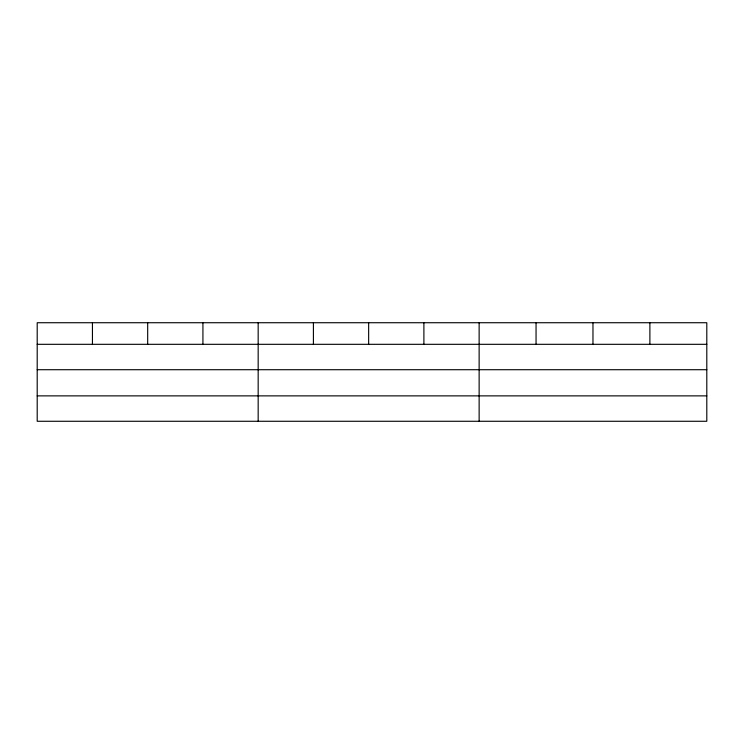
<?xml version="1.0" encoding="UTF-8"?>
<svg xmlns="http://www.w3.org/2000/svg" width="744" height="744" viewBox="0 0 744 744"><rect width="100%" height="100%" fill="white"/><g stroke="black" fill="none" stroke-linecap="round" stroke-linejoin="round"><path stroke-width="1.12" d="M706.8 369.712L706.8 322.729L37.2 322.729L37.2 421.271L706.8 421.271L706.8 369.712L37.2 369.712M37.2 344.314L706.8 344.314M37.2 395.873L706.8 395.873M649.884 322.729L649.884 344.314M592.968 322.729L592.968 344.314M536.052 322.729L536.052 344.314M479.136 322.729L479.136 421.271M423.894 322.729L423.894 344.314M368.652 322.729L368.652 344.314M313.41 322.729L313.41 344.314M258.168 322.729L258.168 421.271M202.926 322.729L202.926 344.314M147.684 322.729L147.684 344.314M92.442 322.729L92.442 344.314"/></g></svg>
